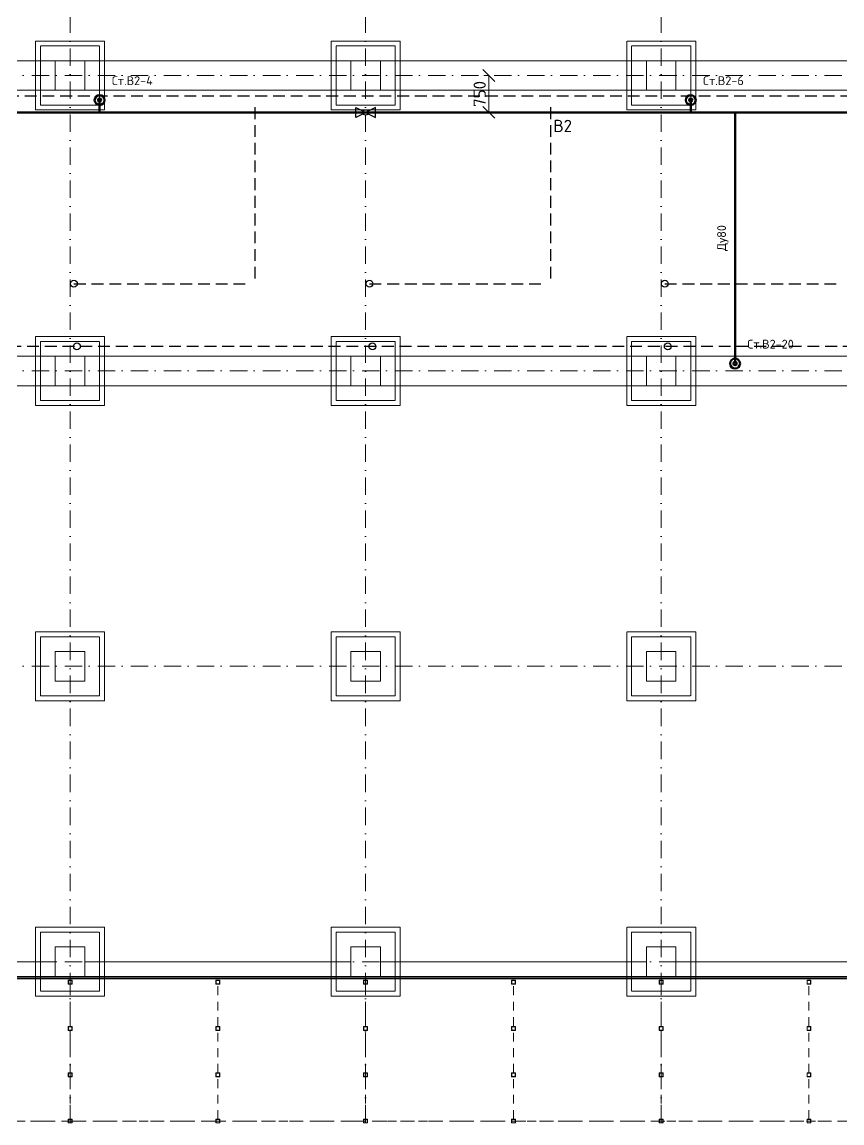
# Model space of a CAD drawing. Header units: millimetres. Extents: x 0 to 2118900, y -20000 to 84100.
# Drawn here: x 29026 to 45670, y 20725 to 43086 of the extents above; entities that cross this region are included whole.
import ezdxf
from ezdxf.enums import TextEntityAlignment as Align

# ---------------------------------------------------------------- set-up
doc = ezdxf.new("R2010")
doc.units = ezdxf.units.MM
for name, pattern in [('DASHED', [1.524, 1.27, -0.254]), ('Dot & Dashed', [670.277762, 352.777767, -176.388884, 0, -141.111112]), ('thk_line_type', [315, 180, -135]), ('ПТ_ШТРИХ', [6, 4, -2]), ('Штриховая (2)', [564.444447, 282.222223, -282.222223])]:
    doc.linetypes.add(name, pattern=pattern)
for name, color, linetype, lineweight in [('АР_подоснова', 8, 'Continuous', 13), ('ПТ_арматура', 7, 'Continuous', 30), ('ПТ_В2', 3, 'Continuous', 50), ('ПТ_размеры', 7, 'Continuous', 13), ('ПТ_смежные', 8, 'Continuous', 35), ('ПТ_текст', 7, 'Continuous', 18)]:
    doc.layers.add(name, color=color, linetype=linetype, lineweight=lineweight)
doc.styles.add('АР_текст_1', font='arial.ttf')
doc.styles.add('ПТ', font='isocpeur.ttf')
doc.dimstyles.new('ПТ100', dxfattribs={"dimscale": 100, "dimtxt": 2.5, "dimasz": 1.2, "dimexe": 1, "dimexo": 0, "dimgap": 0.6, "dimtad": 1, "dimdec": 0, "dimtxsty": 'ПТ', "dimtsz": 1.2, "dimcen": 2.5, "dimclrd": 7, "dimclre": 7, "dimclrt": 7, "dimazin": 3, "dimtfac": 1, "dimtmove": 0, "dimatfit": 3, "dimlwd": 13, "dimlwe": 13, "dimarcsym": 0})

# ---------------------------------------------------------------- blocks, each defined once
blk = doc.blocks.new('Колонна SHS ГК 27')
at = {"color": 0, "linetype": 'Continuous', "lineweight": -2}
for p, q in [((40, 40), (-40, 40)), ((-40, 40), (-40, -40)), ((-33.7, -33.7), (-33.7, 33.7)), ((-33.7, 33.7), (33.7, 33.7)), ((33.7, 33.7), (33.7, -33.7)), ((40, -40), (40, 40)), ((-40, -40), (40, -40)), ((33.7, -33.7), (-33.7, -33.7))]:
    blk.add_line(p, q, dxfattribs=at)
blk = doc.blocks.new('Перекрытие_1', base_point=(-300, 11700))
at = {"color": 0, "linetype": 'Continuous', "lineweight": -2, "flags": 128}
blk.add_lwpolyline([(-300, 11700), (-300, 18300), (98300, 18300), (98300, 11700), (52300, 11700), (52300, 5700), (45700, 5700), (45700, 11700)], close=True, dxfattribs=at)
blk = doc.blocks.new('Перекрытие_29', base_point=(33300, 12700))
at = {"color": 0, "linetype": 'Dashed', "lineweight": -2, "flags": 128}
blk.add_lwpolyline([(33300, 12700), (34700, 12700), (34700, 11300), (33300, 11300)], close=True, dxfattribs=at)
blk = doc.blocks.new('Перекрытие_30', base_point=(33400, 12600))
at = {"color": 0, "linetype": 'Dashed', "lineweight": -2, "flags": 128}
blk.add_lwpolyline([(33400, 12600), (34600, 12600), (34600, 11400), (33400, 11400)], close=True, dxfattribs=at)
blk = doc.blocks.new('Перекрытие_31', base_point=(27300, 12700))
at = {"color": 0, "linetype": 'Dashed', "lineweight": -2, "flags": 128}
blk.add_lwpolyline([(27300, 12700), (28700, 12700), (28700, 11300), (27300, 11300)], close=True, dxfattribs=at)
blk = doc.blocks.new('Перекрытие_32', base_point=(27400, 12600))
at = {"color": 0, "linetype": 'Dashed', "lineweight": -2, "flags": 128}
blk.add_lwpolyline([(27400, 12600), (28600, 12600), (28600, 11400), (27400, 11400)], close=True, dxfattribs=at)
blk = doc.blocks.new('Перекрытие_33', base_point=(21300, 12700))
at = {"color": 0, "linetype": 'Dashed', "lineweight": -2, "flags": 128}
blk.add_lwpolyline([(21300, 12700), (22700, 12700), (22700, 11300), (21300, 11300)], close=True, dxfattribs=at)
blk = doc.blocks.new('Перекрытие_34', base_point=(21400, 12600))
at = {"color": 0, "linetype": 'Dashed', "lineweight": -2, "flags": 128}
blk.add_lwpolyline([(21400, 12600), (22600, 12600), (22600, 11400), (21400, 11400)], close=True, dxfattribs=at)
blk = doc.blocks.new('Перекрытие_65', base_point=(33300, 6700))
at = {"color": 0, "linetype": 'Dashed', "lineweight": -2, "flags": 128}
blk.add_lwpolyline([(33300, 6700), (34700, 6700), (34700, 5300), (33300, 5300)], close=True, dxfattribs=at)
blk = doc.blocks.new('Перекрытие_66', base_point=(33400, 6600))
at = {"color": 0, "linetype": 'Dashed', "lineweight": -2, "flags": 128}
blk.add_lwpolyline([(33400, 6600), (34600, 6600), (34600, 5400), (33400, 5400)], close=True, dxfattribs=at)
blk = doc.blocks.new('Перекрытие_67', base_point=(27300, 6700))
at = {"color": 0, "linetype": 'Dashed', "lineweight": -2, "flags": 128}
blk.add_lwpolyline([(27300, 6700), (28700, 6700), (28700, 5300), (27300, 5300)], close=True, dxfattribs=at)
blk = doc.blocks.new('Перекрытие_68', base_point=(27400, 6600))
at = {"color": 0, "linetype": 'Dashed', "lineweight": -2, "flags": 128}
blk.add_lwpolyline([(27400, 6600), (28600, 6600), (28600, 5400), (27400, 5400)], close=True, dxfattribs=at)
blk = doc.blocks.new('Перекрытие_69', base_point=(21300, 6700))
at = {"color": 0, "linetype": 'Dashed', "lineweight": -2, "flags": 128}
blk.add_lwpolyline([(21300, 6700), (22700, 6700), (22700, 5300), (21300, 5300)], close=True, dxfattribs=at)
blk = doc.blocks.new('Перекрытие_70', base_point=(21400, 6600))
at = {"color": 0, "linetype": 'Dashed', "lineweight": -2, "flags": 128}
blk.add_lwpolyline([(21400, 6600), (22600, 6600), (22600, 5400), (21400, 5400)], close=True, dxfattribs=at)
blk = doc.blocks.new('Перекрытие_101', base_point=(33300, 700))
at = {"color": 0, "linetype": 'Dashed', "lineweight": -2, "flags": 128}
blk.add_lwpolyline([(33300, 700), (34700, 700), (34700, -700), (33300, -700)], close=True, dxfattribs=at)
blk = doc.blocks.new('Перекрытие_102', base_point=(33400, 600))
at = {"color": 0, "linetype": 'Dashed', "lineweight": -2, "flags": 128}
blk.add_lwpolyline([(33400, 600), (34600, 600), (34600, -600), (33400, -600)], close=True, dxfattribs=at)
blk = doc.blocks.new('Перекрытие_103', base_point=(27300, 700))
at = {"color": 0, "linetype": 'Dashed', "lineweight": -2, "flags": 128}
blk.add_lwpolyline([(27300, 700), (28700, 700), (28700, -700), (27300, -700)], close=True, dxfattribs=at)
blk = doc.blocks.new('Перекрытие_104', base_point=(27400, 600))
at = {"color": 0, "linetype": 'Dashed', "lineweight": -2, "flags": 128}
blk.add_lwpolyline([(27400, 600), (28600, 600), (28600, -600), (27400, -600)], close=True, dxfattribs=at)
blk = doc.blocks.new('Перекрытие_105', base_point=(21300, 700))
at = {"color": 0, "linetype": 'Dashed', "lineweight": -2, "flags": 128}
blk.add_lwpolyline([(21300, 700), (22700, 700), (22700, -700), (21300, -700)], close=True, dxfattribs=at)
blk = doc.blocks.new('Перекрытие_106', base_point=(21400, 600))
at = {"color": 0, "linetype": 'Dashed', "lineweight": -2, "flags": 128}
blk.add_lwpolyline([(21400, 600), (22600, 600), (22600, -600), (21400, -600)], close=True, dxfattribs=at)
blk = doc.blocks.new('Перекрытие_137', base_point=(33300, 18700))
at = {"color": 0, "linetype": 'Dashed', "lineweight": -2, "flags": 128}
blk.add_lwpolyline([(33300, 18700), (34700, 18700), (34700, 17300), (33300, 17300)], close=True, dxfattribs=at)
blk = doc.blocks.new('Перекрытие_138', base_point=(33400, 18600))
at = {"color": 0, "linetype": 'Dashed', "lineweight": -2, "flags": 128}
blk.add_lwpolyline([(33400, 18600), (34600, 18600), (34600, 17400), (33400, 17400)], close=True, dxfattribs=at)
blk = doc.blocks.new('Перекрытие_139', base_point=(27300, 18700))
at = {"color": 0, "linetype": 'Dashed', "lineweight": -2, "flags": 128}
blk.add_lwpolyline([(27300, 18700), (28700, 18700), (28700, 17300), (27300, 17300)], close=True, dxfattribs=at)
blk = doc.blocks.new('Перекрытие_140', base_point=(27400, 18600))
at = {"color": 0, "linetype": 'Dashed', "lineweight": -2, "flags": 128}
blk.add_lwpolyline([(27400, 18600), (28600, 18600), (28600, 17400), (27400, 17400)], close=True, dxfattribs=at)
blk = doc.blocks.new('Перекрытие_141', base_point=(21300, 18700))
at = {"color": 0, "linetype": 'Dashed', "lineweight": -2, "flags": 128}
blk.add_lwpolyline([(21300, 18700), (22700, 18700), (22700, 17300), (21300, 17300)], close=True, dxfattribs=at)
blk = doc.blocks.new('Перекрытие_142', base_point=(21400, 18600))
at = {"color": 0, "linetype": 'Dashed', "lineweight": -2, "flags": 128}
blk.add_lwpolyline([(21400, 18600), (22600, 18600), (22600, 17400), (21400, 17400)], close=True, dxfattribs=at)
blk = doc.blocks.new('Перекрытие_291', base_point=(-300, 11700))
at = {"color": 0, "linetype": 'Continuous', "lineweight": -2, "flags": 128}
blk.add_lwpolyline([(-300, 11700), (-300, 18300), (98300, 18300), (98300, 11700), (52300, 11700), (52300, 5700), (45700, 5700), (45700, 11700)], close=True, dxfattribs=at)
blk = doc.blocks.new('Стена_1', base_point=(-225, -225))
at = {"color": 0, "linetype": 'Continuous', "lineweight": -2}
for p, q in [((-334, -336), (98335, -336)), ((-328, -334), (98329, -334))]:
    blk.add_line(p, q, dxfattribs=at)
at = {"color": 0, "linetype": 'Continuous', "lineweight": -2, "flags": 128}
for points in [[(-346, -346), (98346, -346)], [(98329, -328), (-328, -328)]]:
    blk.add_lwpolyline(points, dxfattribs=at)
blk = doc.blocks.new('Стена_5', base_point=(0, 12000))
at = {"color": 0, "linetype": 'Continuous', "lineweight": -2, "flags": 128}
for points in [[(21700, 12300), (16300, 12300)], [(27700, 12300), (22300, 12300)], [(33700, 12300), (28300, 12300)], [(39700, 12300), (34300, 12300)], [(16300, 11700), (21700, 11700)], [(22300, 11700), (27700, 11700)], [(28300, 11700), (33700, 11700)], [(34300, 11700), (39700, 11700)]]:
    blk.add_lwpolyline(points, dxfattribs=at)
blk = doc.blocks.new('Стена_11', base_point=(98000, 18000))
at = {"color": 0, "linetype": 'Continuous', "lineweight": -2, "flags": 128}
for points in [[(21700, 18300), (16300, 18300)], [(27700, 18300), (22300, 18300)], [(33700, 18300), (28300, 18300)], [(39700, 18300), (34300, 18300)], [(16300, 17700), (21700, 17700)], [(22300, 17700), (27700, 17700)], [(28300, 17700), (33700, 17700)], [(34300, 17700), (39700, 17700)]]:
    blk.add_lwpolyline(points, dxfattribs=at)
blk = doc.blocks.new('Стена_22', base_point=(-300, -300))
at = {"color": 0, "linetype": 'Continuous', "lineweight": -2, "flags": 128}
for points in [[(21700, 0), (16300, 0)], [(27700, 0), (22300, 0)], [(33700, 0), (28300, 0)], [(39700, 0), (34300, 0)], [(16300, -300), (21700, -300)], [(22300, -300), (27700, -300)], [(28300, -300), (33700, -300)], [(34300, -300), (39700, -300)]]:
    blk.add_lwpolyline(points, dxfattribs=at)
blk = doc.blocks.new('Колонна_14', base_point=(34000, 12000))
at = {"color": 0, "linetype": 'Continuous', "lineweight": -2, "flags": 128}
blk.add_lwpolyline([(33700, 12300), (33700, 11700), (34300, 11700), (34300, 12300)], close=True, dxfattribs=at)
blk = doc.blocks.new('Колонна_15', base_point=(28000, 12000))
at = {"color": 0, "linetype": 'Continuous', "lineweight": -2, "flags": 128}
blk.add_lwpolyline([(27700, 12300), (27700, 11700), (28300, 11700), (28300, 12300)], close=True, dxfattribs=at)
blk = doc.blocks.new('Колонна_16', base_point=(22000, 12000))
at = {"color": 0, "linetype": 'Continuous', "lineweight": -2, "flags": 128}
blk.add_lwpolyline([(21700, 12300), (21700, 11700), (22300, 11700), (22300, 12300)], close=True, dxfattribs=at)
blk = doc.blocks.new('Колонна_32', base_point=(34000, 6000))
at = {"color": 0, "linetype": 'Continuous', "lineweight": -2, "flags": 128}
blk.add_lwpolyline([(33700, 6300), (33700, 5700), (34300, 5700), (34300, 6300)], close=True, dxfattribs=at)
blk = doc.blocks.new('Колонна_33', base_point=(28000, 6000))
at = {"color": 0, "linetype": 'Continuous', "lineweight": -2, "flags": 128}
blk.add_lwpolyline([(27700, 6300), (27700, 5700), (28300, 5700), (28300, 6300)], close=True, dxfattribs=at)
blk = doc.blocks.new('Колонна_34', base_point=(22000, 6000))
at = {"color": 0, "linetype": 'Continuous', "lineweight": -2, "flags": 128}
blk.add_lwpolyline([(21700, 6300), (21700, 5700), (22300, 5700), (22300, 6300)], close=True, dxfattribs=at)
blk = doc.blocks.new('Колонна_50', base_point=(34000, 0))
at = {"color": 0, "linetype": 'Continuous', "lineweight": -2, "flags": 128}
blk.add_lwpolyline([(33700, 300), (33700, -300), (34300, -300), (34300, 300)], close=True, dxfattribs=at)
blk = doc.blocks.new('Колонна_51', base_point=(28000, 0))
at = {"color": 0, "linetype": 'Continuous', "lineweight": -2, "flags": 128}
blk.add_lwpolyline([(27700, 300), (27700, -300), (28300, -300), (28300, 300)], close=True, dxfattribs=at)
blk = doc.blocks.new('Колонна_52', base_point=(22000, 0))
at = {"color": 0, "linetype": 'Continuous', "lineweight": -2, "flags": 128}
blk.add_lwpolyline([(21700, 300), (21700, -300), (22300, -300), (22300, 300)], close=True, dxfattribs=at)
blk = doc.blocks.new('Колонна_68', base_point=(34000, 18000))
at = {"color": 0, "linetype": 'Continuous', "lineweight": -2, "flags": 128}
blk.add_lwpolyline([(33700, 18300), (33700, 17700), (34300, 17700), (34300, 18300)], close=True, dxfattribs=at)
blk = doc.blocks.new('Колонна_69', base_point=(28000, 18000))
at = {"color": 0, "linetype": 'Continuous', "lineweight": -2, "flags": 128}
blk.add_lwpolyline([(27700, 18300), (27700, 17700), (28300, 17700), (28300, 18300)], close=True, dxfattribs=at)
blk = doc.blocks.new('Колонна_70', base_point=(22000, 18000))
at = {"color": 0, "linetype": 'Continuous', "lineweight": -2, "flags": 128}
blk.add_lwpolyline([(21700, 18300), (21700, 17700), (22300, 17700), (22300, 18300)], close=True, dxfattribs=at)
blk = doc.blocks.new('Балка - Швеллер ПП 27_2')
at = {"color": 0, "linetype": 'Штриховая (2)', "lineweight": -2}
blk.add_line((0, 0), (90250, 0), dxfattribs=at)
blk = doc.blocks.new('Балка - Швеллер ПП 27_3')
at = {"color": 0, "linetype": 'thk_line_type', "lineweight": -2}
blk.add_line((0, 0), (2822, 0), dxfattribs=at)
blk = doc.blocks.new('Балка - Швеллер ПП 27_4')
at = {"color": 0, "linetype": 'thk_line_type', "lineweight": -2}
blk.add_line((0, 0), (90250, 0), dxfattribs=at)
blk = doc.blocks.new('Стандартный Маркер Сетки_4')
at = {"color": 0, "linetype": 'Dot & Dashed', "lineweight": -2}
blk.add_line((0, 0), (55187, 0), dxfattribs=at)
at = {"color": 0, "lineweight": -2, "style": 'АР_текст_1'}
blk.add_attdef('AC_MarkerText_1', text='', height=300, rotation=90, dxfattribs=at).set_placement((55368, -69), align=Align.TOP_CENTER)
blk = doc.blocks.new('AR_B')
at = {"layer": 'АР_подоснова', "linetype": 'Dot & Dashed'}
for p, q in [((98000, 18000), (-4800, 18000)), ((98000, 12000), (-4800, 12000)), ((98000, 6000), (-4800, 6000)), ((98000, 0), (-4800, 0))]:
    blk.add_line(p, q, dxfattribs=at)
at = {"layer": 'АР_подоснова', "linetype": 'Continuous', "flags": 128}
blk.add_lwpolyline([(51700, 12300), (97700, 12300), (97700, 17700), (300, 17700), (300, 12300), (46300, 12300), (46300, 6300), (51700, 6300)], close=True, dxfattribs=at)
at = {"layer": 'АР_подоснова', "linetype": 'Continuous', "zscale": 1000, "rotation": 270}
for p in [(22000, 40000), (28000, 40000), (34000, 40000)]:
    blk.add_blockref('Стандартный Маркер Сетки_4', p, dxfattribs=at)
at = {"layer": 'АР_подоснова', "linetype": 'Dashed'}
for name, p in [('Перекрытие_141', (21300, 18700)), ('Перекрытие_142', (21400, 18600)), ('Перекрытие_139', (27300, 18700)), ('Перекрытие_140', (27400, 18600)), ('Перекрытие_137', (33300, 18700)), ('Перекрытие_138', (33400, 18600)), ('Перекрытие_33', (21300, 12700)), ('Перекрытие_34', (21400, 12600)), ('Перекрытие_31', (27300, 12700)), ('Перекрытие_32', (27400, 12600)), ('Перекрытие_29', (33300, 12700)), ('Перекрытие_30', (33400, 12600)), ('Перекрытие_69', (21300, 6700)), ('Перекрытие_70', (21400, 6600)), ('Перекрытие_67', (27300, 6700)), ('Перекрытие_68', (27400, 6600)), ('Перекрытие_65', (33300, 6700)), ('Перекрытие_66', (33400, 6600)), ('Перекрытие_105', (21300, 700)), ('Перекрытие_103', (27300, 700)), ('Перекрытие_101', (33300, 700)), ('Перекрытие_106', (21400, 600)), ('Перекрытие_104', (27400, 600)), ('Перекрытие_102', (33400, 600))]:
    blk.add_blockref(name, p, dxfattribs=at)
at = {"layer": 'АР_подоснова', "linetype": 'Continuous'}
for name in ['Перекрытие_1', 'Перекрытие_291']:
    blk.add_blockref(name, (-300, 11700), dxfattribs=at)
at = {"layer": 'АР_подоснова'}
for name, p in [('Стена_11', (98000, 18000)), ('Колонна_70', (22000, 18000)), ('Колонна_69', (28000, 18000)), ('Колонна_68', (34000, 18000)), ('Стена_5', (0, 12000)), ('Колонна_16', (22000, 12000)), ('Колонна_15', (28000, 12000)), ('Колонна_14', (34000, 12000)), ('Колонна_34', (22000, 6000)), ('Колонна_33', (28000, 6000)), ('Колонна_32', (34000, 6000)), ('Колонна_52', (22000, 0)), ('Колонна_51', (28000, 0)), ('Колонна_50', (34000, 0)), ('Стена_22', (-300, -300)), ('Стена_1', (-225, -225))]:
    blk.add_blockref(name, p, dxfattribs=at)
at = {"layer": 'АР_подоснова', "linetype": 'Continuous', "xscale": -1, "zscale": 1000}
for name, p, rotation in [('Колонна SHS ГК 27', (22000, -415), 89.99999999999999), ('Балка - Швеллер ПП 27_3', (22000, -3197), 270), ('Колонна SHS ГК 27', (25000, -415), 89.99999999999999), ('Балка - Швеллер ПП 27_3', (25000, -3197), 270), ('Колонна SHS ГК 27', (28000, -415), 89.99999999999999), ('Балка - Швеллер ПП 27_3', (28000, -3197), 270), ('Колонна SHS ГК 27', (31000, -415), 89.99999999999999), ('Балка - Швеллер ПП 27_3', (31000, -3197), 270), ('Колонна SHS ГК 27', (34000, -415), 89.99999999999999), ('Балка - Швеллер ПП 27_3', (34000, -3197), 270), ('Колонна SHS ГК 27', (37000, -415), 89.99999999999999), ('Балка - Швеллер ПП 27_3', (37000, -3197), 270), ('Колонна SHS ГК 27', (22000, -1355), 89.99999999999999), ('Колонна SHS ГК 27', (25000, -1355), 89.99999999999999), ('Колонна SHS ГК 27', (28000, -1355), 89.99999999999999), ('Колонна SHS ГК 27', (31000, -1355), 89.99999999999999), ('Колонна SHS ГК 27', (34000, -1355), 89.99999999999999), ('Колонна SHS ГК 27', (37000, -1355), 89.99999999999999), ('Колонна SHS ГК 27', (22000, -2295), 89.99999999999999), ('Колонна SHS ГК 27', (25000, -2295), 89.99999999999999), ('Колонна SHS ГК 27', (28000, -2295), 89.99999999999999), ('Колонна SHS ГК 27', (31000, -2295), 89.99999999999999), ('Колонна SHS ГК 27', (34000, -2295), 89.99999999999999), ('Колонна SHS ГК 27', (37000, -2295), 89.99999999999999), ('Колонна SHS ГК 27', (22000, -3235), 89.99999999999999), ('Колонна SHS ГК 27', (25000, -3235), 89.99999999999999), ('Колонна SHS ГК 27', (28000, -3235), 89.99999999999999), ('Колонна SHS ГК 27', (31000, -3235), 89.99999999999999), ('Колонна SHS ГК 27', (34000, -3235), 89.99999999999999), ('Колонна SHS ГК 27', (37000, -3235), 89.99999999999999)]:
    blk.add_blockref(name, p, dxfattribs=dict(at, rotation=rotation))
at = {"layer": 'АР_подоснова', "linetype": 'Continuous', "zscale": 1000}
for name, p in [('Балка - Швеллер ПП 27_4', (3875, -3235)), ('Балка - Швеллер ПП 27_2', (3875, -3237))]:
    blk.add_blockref(name, p, dxfattribs=at)
blk = doc.blocks.new('RISER')
for radius in [1, 0.35]:
    blk.add_circle((0, 0), radius)
blk = doc.blocks.new('V_BFLY')
blk.add_lwpolyline([(-2, -1), (-2, 1), (2, -1), (2, 1)], close=True)
blk.add_circle((0, 0), 0.55)

msp = doc.modelspace()

# ---------------------------------------------------------------- linework, layer by layer
at = {"layer": 'ПТ_В2'}
for p, q in [((30600, 41250), (30600, 41500)), ((42600, 41250), (42600, 41500)), ((23000, 41250), (30600, 41250)), ((30600, 41250), (36000, 41250)), ((36000, 41250), (42600, 41250)), ((42600, 41250), (43500, 41250)), ((43500, 41250), (43500, 36150)), ((43500, 41250), (53400, 41250))]:
    msp.add_line(p, q, dxfattribs=at)
at = {"layer": 'ПТ_смежные', "linetype": 'ПТ_ШТРИХ', "lineweight": 30, "ltscale": 60}
for p, q in [((5321, 41590), (51787, 41590)), ((33760, 37874), (33760, 41449)), ((39760, 37874), (39760, 41449)), ((30078, 37770), (33594, 37770)), ((36078, 37770), (39594, 37770)), ((42073, 37770), (45589, 37770)), ((8610, 36500), (103337, 36500))]:
    msp.add_line(p, q, dxfattribs=at)
at = {"layer": 'ПТ_смежные', "lineweight": 30}
for centre in [(30078, 37770), (36078, 37770), (42073, 37770), (30139, 36497), (36139, 36497), (42134, 36497)]:
    msp.add_circle(centre, 70, dxfattribs=at)

# ---------------------------------------------------------------- block references
at = {"layer": 'АР_подоснова'}
msp.add_blockref('AR_B', (8000, 24000), dxfattribs=at)
at = {"layer": 'ПТ_арматура', "xscale": 100, "yscale": 100}
msp.add_blockref('V_BFLY', (36000, 41250), dxfattribs=at)
at = {"layer": 'ПТ_В2', "xscale": 100, "yscale": 100}
for p in [(30600, 41500), (42600, 41500), (43500, 36150)]:
    msp.add_blockref('RISER', p, dxfattribs=at)

# ---------------------------------------------------------------- texts
at = {"layer": 'ПТ_текст', "style": 'ПТ'}
for s, p in [('Ст.В2-4', (30850, 41750)), ('Ст.В2-6', (42850, 41750)), ('Ст.В2-20', (43750, 36400))]:
    msp.add_text(s, height=180, dxfattribs=at).set_placement(p, align=Align.BOTTOM_LEFT)
msp.add_text('В2', height=250, dxfattribs=at).set_placement((40000, 41100), align=Align.TOP_CENTER)
msp.add_text('Ду80', height=180, rotation=90, dxfattribs=at).set_placement((43370, 38700), align=Align.BOTTOM_CENTER)

# ---------------------------------------------------------------- dimensions: what is measured, and where the dimension line sits
at = {"layer": 'ПТ_размеры'}
msp.add_linear_dim(base=(38500, 41250), p1=(38500, 41250), p2=(38500, 42000), angle=90, dimstyle='ПТ100', dxfattribs=at).render()

doc.saveas('drawing.dxf')
